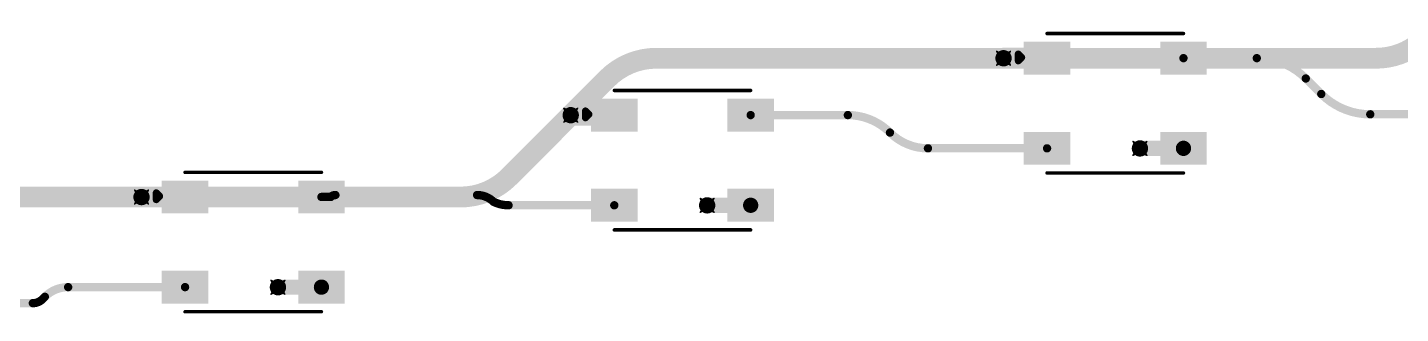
# Model space of a CAD drawing. Header units: inches. Extents: x -11 to 1110, y -7 to 455.
# Drawn here: x 252.1 to 302.4, y 297.6 to 308.1 of the extents above; entities that cross this region are included whole.
import ezdxf

# ---------------------------------------------------------------- set-up
doc = ezdxf.new("R2010")
doc.units = ezdxf.units.IN
for name, color, linetype in [('Bottom Layer', 5, 'Continuous'), ('Drill Drawing', 1, 'Continuous'), ('Top Layer', 1, 'Continuous'), ('Top Overlay', 2, 'Continuous'), ('Top Paste', 8, 'Continuous'), ('Top Solder', 216, 'Continuous'), ('Via Holes', 16, 'Continuous')]:
    doc.layers.add(name, color=color, linetype=linetype)

# ---------------------------------------------------------------- blocks, each defined once
blk = doc.blocks.new('WS2812B_B_W_83')
at = {"layer": 'Top Layer'}
for points in [[(-3.24999985, 2.15000078), (-1.75000031, 2.15000078), (-1.75000031, 1.15000278), (-3.24999985, 1.15000278)], [(3.24999985, 1.15000278), (1.75000031, 1.15000278), (1.75000031, 2.15000078), (3.24999985, 2.15000078)], [(-3.24999985, -1.15000024), (-1.75000031, -1.15000024), (-1.75000031, -2.14999824), (-3.24999985, -2.14999824)], [(1.75000031, -1.15000024), (3.24999985, -1.15000024), (3.24999985, -2.14999824), (1.75000031, -2.14999824)]]:
    blk.add_hatch(color=1, dxfattribs=at).paths.add_polyline_path(points)
at = {"layer": 'Top Paste'}
for points in [[(-3.24999985, 2.15000078), (-1.75000031, 2.15000078), (-1.75000031, 1.15000278), (-3.24999985, 1.15000278)], [(3.24999985, 1.15000278), (1.75000031, 1.15000278), (1.75000031, 2.15000078), (3.24999985, 2.15000078)], [(-3.24999985, -1.15000024), (-1.75000031, -1.15000024), (-1.75000031, -2.14999824), (-3.24999985, -2.14999824)], [(1.75000031, -1.15000024), (3.24999985, -1.15000024), (3.24999985, -2.14999824), (1.75000031, -2.14999824)]]:
    blk.add_hatch(color=8, dxfattribs=at).paths.add_polyline_path(points)
at = {"layer": 'Top Solder'}
for points in [[(-3.35159985, 2.25160078), (-1.64840031, 2.25160078), (-1.64840031, 1.04840278), (-3.35159985, 1.04840278)], [(3.35159985, 1.04840278), (1.64840031, 1.04840278), (1.64840031, 2.25160078), (3.35159985, 2.25160078)], [(-3.35159985, -1.04840024), (-1.64840031, -1.04840024), (-1.64840031, -2.25159824), (-3.35159985, -2.25159824)], [(1.64840031, -1.04840024), (3.35159985, -1.04840024), (3.35159985, -2.25159824), (1.64840031, -2.25159824)]]:
    blk.add_hatch(color=216, dxfattribs=at).paths.add_polyline_path(points)
at = {"layer": 'Top Overlay'}
for points in [[(-2.50000008, 2.55080008, 0.127, 0.127, 0), (2.50000008, 2.55080008, 0.127, 0.127, 0)], [(-3.556, 1.8034, 0.254, 0.254, 0), (-3.429, 1.6764, 0.254, 0.254, 0)], [(-3.556, 1.5494, 0.254, 0.254, 0), (-3.556, 1.8034, 0.254, 0.254, 0)], [(-3.556, 1.5494, 0.254, 0.254, 0), (-3.429, 1.6764, 0.254, 0.254, 0)], [(-2.50000008, -2.55079754, 0.127, 0.127, 0), (2.50000008, -2.55079754, 0.127, 0.127, 0)]]:
    blk.add_lwpolyline(points, format="xyseb", dxfattribs=at)
for points in [[(-2.53175008, 2.55080008, 0.0635, 0.0635, 1), (-2.46825008, 2.55080008, 0.0635, 0.0635, 1)], [(2.46825008, 2.55080008, 0.0635, 0.0635, 1), (2.53175008, 2.55080008, 0.0635, 0.0635, 1)], [(-3.619499999999999, 1.8034, 0.127, 0.127, 1), (-3.4925, 1.8034, 0.127, 0.127, 1)], [(-3.619499999999999, 1.8034, 0.127, 0.127, 1), (-3.4925, 1.8034, 0.127, 0.127, 1)], [(-3.619499999999999, 1.5494, 0.127, 0.127, 1), (-3.4925, 1.5494, 0.127, 0.127, 1)], [(-3.619499999999999, 1.5494, 0.127, 0.127, 1), (-3.4925, 1.5494, 0.127, 0.127, 1)], [(-3.4925, 1.6764, 0.127, 0.127, 1), (-3.3655, 1.6764, 0.127, 0.127, 1)], [(-3.4925, 1.6764, 0.127, 0.127, 1), (-3.3655, 1.6764, 0.127, 0.127, 1)], [(-2.53175008, -2.55079754, 0.0635, 0.0635, 1), (-2.46825008, -2.55079754, 0.0635, 0.0635, 1)], [(2.46825008, -2.55079754, 0.0635, 0.0635, 1), (2.53175008, -2.55079754, 0.0635, 0.0635, 1)]]:
    blk.add_lwpolyline(points, format="xyseb", close=True, dxfattribs=at)
blk = doc.blocks.new('WS2812B_B_W_92')
at = {"layer": 'Top Layer'}
for points in [[(-3.24999985, 2.15000078), (-1.75000031, 2.15000078), (-1.75000031, 1.15000278), (-3.24999985, 1.15000278)], [(3.24999985, 1.15000278), (1.75000031, 1.15000278), (1.75000031, 2.15000078), (3.24999985, 2.15000078)], [(-3.24999985, -1.15000024), (-1.75000031, -1.15000024), (-1.75000031, -2.14999824), (-3.24999985, -2.14999824)], [(1.75000031, -1.15000024), (3.24999985, -1.15000024), (3.24999985, -2.14999824), (1.75000031, -2.14999824)]]:
    blk.add_hatch(color=1, dxfattribs=at).paths.add_polyline_path(points)
at = {"layer": 'Top Paste'}
for points in [[(-3.24999985, 2.15000078), (-1.75000031, 2.15000078), (-1.75000031, 1.15000278), (-3.24999985, 1.15000278)], [(3.24999985, 1.15000278), (1.75000031, 1.15000278), (1.75000031, 2.15000078), (3.24999985, 2.15000078)], [(-3.24999985, -1.15000024), (-1.75000031, -1.15000024), (-1.75000031, -2.14999824), (-3.24999985, -2.14999824)], [(1.75000031, -1.15000024), (3.24999985, -1.15000024), (3.24999985, -2.14999824), (1.75000031, -2.14999824)]]:
    blk.add_hatch(color=8, dxfattribs=at).paths.add_polyline_path(points)
at = {"layer": 'Top Solder'}
for points in [[(-3.35159985, 2.25160078), (-1.64840031, 2.25160078), (-1.64840031, 1.04840278), (-3.35159985, 1.04840278)], [(3.35159985, 1.04840278), (1.64840031, 1.04840278), (1.64840031, 2.25160078), (3.35159985, 2.25160078)], [(-3.35159985, -1.04840024), (-1.64840031, -1.04840024), (-1.64840031, -2.25159824), (-3.35159985, -2.25159824)], [(1.64840031, -1.04840024), (3.35159985, -1.04840024), (3.35159985, -2.25159824), (1.64840031, -2.25159824)]]:
    blk.add_hatch(color=216, dxfattribs=at).paths.add_polyline_path(points)
at = {"layer": 'Top Overlay'}
for points in [[(-2.50000008, 2.55080008, 0.127, 0.127, 0), (2.50000008, 2.55080008, 0.127, 0.127, 0)], [(-3.556, 1.8034, 0.254, 0.254, 0), (-3.429, 1.6764, 0.254, 0.254, 0)], [(-3.556, 1.5494, 0.254, 0.254, 0), (-3.556, 1.8034, 0.254, 0.254, 0)], [(-3.556, 1.5494, 0.254, 0.254, 0), (-3.429, 1.6764, 0.254, 0.254, 0)], [(-2.50000008, -2.55079754, 0.127, 0.127, 0), (2.50000008, -2.55079754, 0.127, 0.127, 0)]]:
    blk.add_lwpolyline(points, format="xyseb", dxfattribs=at)
for points in [[(-2.53175008, 2.55080008, 0.0635, 0.0635, 1), (-2.46825008, 2.55080008, 0.0635, 0.0635, 1)], [(2.46825008, 2.55080008, 0.0635, 0.0635, 1), (2.53175008, 2.55080008, 0.0635, 0.0635, 1)], [(-3.619499999999999, 1.8034, 0.127, 0.127, 1), (-3.4925, 1.8034, 0.127, 0.127, 1)], [(-3.619499999999999, 1.8034, 0.127, 0.127, 1), (-3.4925, 1.8034, 0.127, 0.127, 1)], [(-3.619499999999999, 1.5494, 0.127, 0.127, 1), (-3.4925, 1.5494, 0.127, 0.127, 1)], [(-3.619499999999999, 1.5494, 0.127, 0.127, 1), (-3.4925, 1.5494, 0.127, 0.127, 1)], [(-3.4925, 1.6764, 0.127, 0.127, 1), (-3.3655, 1.6764, 0.127, 0.127, 1)], [(-3.4925, 1.6764, 0.127, 0.127, 1), (-3.3655, 1.6764, 0.127, 0.127, 1)], [(-2.53175008, -2.55079754, 0.0635, 0.0635, 1), (-2.46825008, -2.55079754, 0.0635, 0.0635, 1)], [(2.46825008, -2.55079754, 0.0635, 0.0635, 1), (2.53175008, -2.55079754, 0.0635, 0.0635, 1)]]:
    blk.add_lwpolyline(points, format="xyseb", close=True, dxfattribs=at)
blk = doc.blocks.new('WS2812B_B_W_101')
at = {"layer": 'Top Layer'}
for points in [[(-3.24999985, 2.15000078), (-1.75000031, 2.15000078), (-1.75000031, 1.15000278), (-3.24999985, 1.15000278)], [(3.24999985, 1.15000278), (1.75000031, 1.15000278), (1.75000031, 2.15000078), (3.24999985, 2.15000078)], [(-3.24999985, -1.15000024), (-1.75000031, -1.15000024), (-1.75000031, -2.14999824), (-3.24999985, -2.14999824)], [(1.75000031, -1.15000024), (3.24999985, -1.15000024), (3.24999985, -2.14999824), (1.75000031, -2.14999824)]]:
    blk.add_hatch(color=1, dxfattribs=at).paths.add_polyline_path(points)
at = {"layer": 'Top Paste'}
for points in [[(-3.24999985, 2.15000078), (-1.75000031, 2.15000078), (-1.75000031, 1.15000278), (-3.24999985, 1.15000278)], [(3.24999985, 1.15000278), (1.75000031, 1.15000278), (1.75000031, 2.15000078), (3.24999985, 2.15000078)], [(-3.24999985, -1.15000024), (-1.75000031, -1.15000024), (-1.75000031, -2.14999824), (-3.24999985, -2.14999824)], [(1.75000031, -1.15000024), (3.24999985, -1.15000024), (3.24999985, -2.14999824), (1.75000031, -2.14999824)]]:
    blk.add_hatch(color=8, dxfattribs=at).paths.add_polyline_path(points)
at = {"layer": 'Top Solder'}
for points in [[(-3.35159985, 2.25160078), (-1.64840031, 2.25160078), (-1.64840031, 1.04840278), (-3.35159985, 1.04840278)], [(3.35159985, 1.04840278), (1.64840031, 1.04840278), (1.64840031, 2.25160078), (3.35159985, 2.25160078)], [(-3.35159985, -1.04840024), (-1.64840031, -1.04840024), (-1.64840031, -2.25159824), (-3.35159985, -2.25159824)], [(1.64840031, -1.04840024), (3.35159985, -1.04840024), (3.35159985, -2.25159824), (1.64840031, -2.25159824)]]:
    blk.add_hatch(color=216, dxfattribs=at).paths.add_polyline_path(points)
at = {"layer": 'Top Overlay'}
for points in [[(-2.50000008, 2.55080008, 0.127, 0.127, 0), (2.50000008, 2.55080008, 0.127, 0.127, 0)], [(-3.556, 1.8034, 0.254, 0.254, 0), (-3.429, 1.6764, 0.254, 0.254, 0)], [(-3.556, 1.5494, 0.254, 0.254, 0), (-3.556, 1.8034, 0.254, 0.254, 0)], [(-3.556, 1.5494, 0.254, 0.254, 0), (-3.429, 1.6764, 0.254, 0.254, 0)], [(-2.50000008, -2.55079754, 0.127, 0.127, 0), (2.50000008, -2.55079754, 0.127, 0.127, 0)]]:
    blk.add_lwpolyline(points, format="xyseb", dxfattribs=at)
for points in [[(-2.53175008, 2.55080008, 0.0635, 0.0635, 1), (-2.46825008, 2.55080008, 0.0635, 0.0635, 1)], [(2.46825008, 2.55080008, 0.0635, 0.0635, 1), (2.53175008, 2.55080008, 0.0635, 0.0635, 1)], [(-3.619499999999999, 1.8034, 0.127, 0.127, 1), (-3.4925, 1.8034, 0.127, 0.127, 1)], [(-3.619499999999999, 1.8034, 0.127, 0.127, 1), (-3.4925, 1.8034, 0.127, 0.127, 1)], [(-3.619499999999999, 1.5494, 0.127, 0.127, 1), (-3.4925, 1.5494, 0.127, 0.127, 1)], [(-3.619499999999999, 1.5494, 0.127, 0.127, 1), (-3.4925, 1.5494, 0.127, 0.127, 1)], [(-3.4925, 1.6764, 0.127, 0.127, 1), (-3.3655, 1.6764, 0.127, 0.127, 1)], [(-3.4925, 1.6764, 0.127, 0.127, 1), (-3.3655, 1.6764, 0.127, 0.127, 1)], [(-2.53175008, -2.55079754, 0.0635, 0.0635, 1), (-2.46825008, -2.55079754, 0.0635, 0.0635, 1)], [(2.46825008, -2.55079754, 0.0635, 0.0635, 1), (2.53175008, -2.55079754, 0.0635, 0.0635, 1)]]:
    blk.add_lwpolyline(points, format="xyseb", close=True, dxfattribs=at)

msp = doc.modelspace()

# ---------------------------------------------------------------- hatches: boundary and pattern name
at = {"layer": 'Bottom Layer'}
h = msp.add_hatch(color=5, dxfattribs=at)
edge = h.paths.add_edge_path()
edge.add_arc((287.85496912, 306.9358098), 0.2999994, 0, 360)
h = msp.add_hatch(color=5, dxfattribs=at)
edge = h.paths.add_edge_path()
edge.add_arc((271.9907692, 304.85200904), 0.2999994, 0, 360)
h = msp.add_hatch(color=5, dxfattribs=at)
edge = h.paths.add_edge_path()
edge.add_arc((292.85496928, 303.63580878), 0.2999994, 0, 360)
h = msp.add_hatch(color=5, dxfattribs=at)
edge = h.paths.add_edge_path()
edge.add_arc((256.25736912, 301.8558098), 0.2999994, 0, 360)
h = msp.add_hatch(color=5, dxfattribs=at)
edge = h.paths.add_edge_path()
edge.add_arc((276.99076936, 301.55200802), 0.2999994, 0, 360)
h = msp.add_hatch(color=5, dxfattribs=at)
edge = h.paths.add_edge_path()
edge.add_arc((261.25736928, 298.5558087799999), 0.2999994, 0, 360)
at = {"layer": 'Top Layer'}
h = msp.add_hatch(color=1, dxfattribs=at)
edge = h.paths.add_edge_path()
edge.add_arc((287.85496912, 306.9358098), 0.2999994, 0, 360)
h = msp.add_hatch(color=1, dxfattribs=at)
edge = h.paths.add_edge_path()
edge.add_arc((271.9907692, 304.85200904), 0.2999994, 0, 360)
h = msp.add_hatch(color=1, dxfattribs=at)
edge = h.paths.add_edge_path()
edge.add_arc((292.85496928, 303.63580878), 0.2999994, 0, 360)
h = msp.add_hatch(color=1, dxfattribs=at)
edge = h.paths.add_edge_path()
edge.add_arc((256.25736912, 301.8558098), 0.2999994, 0, 360)
h = msp.add_hatch(color=1, dxfattribs=at)
edge = h.paths.add_edge_path()
edge.add_arc((276.99076936, 301.55200802), 0.2999994, 0, 360)
h = msp.add_hatch(color=1, dxfattribs=at)
edge = h.paths.add_edge_path()
edge.add_arc((261.25736928, 298.5558087799999), 0.2999994, 0, 360)
at = {"layer": 'Via Holes'}
h = msp.add_hatch(color=7, dxfattribs=at)
edge = h.paths.add_edge_path()
edge.add_arc((287.85496912, 306.9358098), 0.1499997, 0, 360)
h = msp.add_hatch(color=7, dxfattribs=at)
edge = h.paths.add_edge_path()
edge.add_arc((271.9907692, 304.85200904), 0.1499997, 0, 360)
h = msp.add_hatch(color=7, dxfattribs=at)
edge = h.paths.add_edge_path()
edge.add_arc((292.85496928, 303.63580878), 0.1499997, 0, 360)
h = msp.add_hatch(color=7, dxfattribs=at)
edge = h.paths.add_edge_path()
edge.add_arc((256.25736912, 301.8558098), 0.1499997, 0, 360)
h = msp.add_hatch(color=7, dxfattribs=at)
edge = h.paths.add_edge_path()
edge.add_arc((276.99076936, 301.55200802), 0.1499997, 0, 360)
h = msp.add_hatch(color=7, dxfattribs=at)
edge = h.paths.add_edge_path()
edge.add_arc((261.25736928, 298.5558087799999), 0.1499997, 0, 360)

# ---------------------------------------------------------------- linework, layer by layer
at = {"layer": 'Bottom Layer'}
for points in [[(303.30551734, 307.67975802, 0.7619999999999999, 0.7619999999999999, -0.198912367379658), (301.50946556, 306.9358098, 0.7619999999999999, 0.7619999999999999, 0)], [(273.33062174, 306.19186158, 0.7619999999999999, 0.7619999999999999, -0.198912367379658), (275.1266735199999, 306.9358098, 0.7619999999999999, 0.7619999999999999, 0)], [(275.1266735199999, 306.9358098, 0.7619999999999999, 0.7619999999999999, 0), (287.85496912, 306.9358098, 0.7619999999999999, 0.7619999999999999, 0)], [(287.85496912, 306.9358098, 0.7619999999999999, 0.7619999999999999, 0), (301.50946556, 306.9358098, 0.7619999999999999, 0.7619999999999999, 0)], [(271.9907692, 304.85200904, 0.7619999999999999, 0.7619999999999999, 0), (273.33062174, 306.19186158, 0.7619999999999999, 0.7619999999999999, 0)], [(269.73851818, 302.59975802, 0.7619999999999999, 0.7619999999999999, 0), (271.9907692, 304.85200904, 0.7619999999999999, 0.7619999999999999, 0)], [(269.73851818, 302.59975802, 0.7619999999999999, 0.7619999999999999, -0.198912367379658), (267.9424664, 301.8558098, 0.7619999999999999, 0.7619999999999999, 0)], [(245.60007268, 301.8558098, 0.7619999999999999, 0.7619999999999999, 0), (256.25736912, 301.8558098, 0.7619999999999999, 0.7619999999999999, 0)], [(256.25736912, 301.8558098, 0.7619999999999999, 0.7619999999999999, 0), (267.9424664, 301.8558098, 0.7619999999999999, 0.7619999999999999, 0)]]:
    msp.add_lwpolyline(points, format="xyseb", dxfattribs=at)
for points in [[(274.93617352, 306.9358098, 0.3809999999999999, 0.3809999999999999, 1), (275.31717352, 306.9358098, 0.3809999999999999, 0.3809999999999999, 1)], [(274.93617352, 306.9358098, 0.3809999999999999, 0.3809999999999999, 1), (275.31717352, 306.9358098, 0.3809999999999999, 0.3809999999999999, 1)], [(287.66446912, 306.9358098, 0.3809999999999999, 0.3809999999999999, 1), (288.04546912, 306.9358098, 0.3809999999999999, 0.3809999999999999, 1)], [(287.66446912, 306.9358098, 0.3809999999999999, 0.3809999999999999, 1), (288.04546912, 306.9358098, 0.3809999999999999, 0.3809999999999999, 1)], [(301.31896556, 306.9358098, 0.3809999999999999, 0.3809999999999999, 1), (301.69996556, 306.9358098, 0.3809999999999999, 0.3809999999999999, 1)], [(301.31896556, 306.9358098, 0.3809999999999999, 0.3809999999999999, 1), (301.69996556, 306.9358098, 0.3809999999999999, 0.3809999999999999, 1)], [(273.14012174, 306.19186158, 0.3809999999999999, 0.3809999999999999, 1), (273.52112174, 306.19186158, 0.3809999999999999, 0.3809999999999999, 1)], [(273.14012174, 306.19186158, 0.3809999999999999, 0.3809999999999999, 1), (273.52112174, 306.19186158, 0.3809999999999999, 0.3809999999999999, 1)], [(271.8002692, 304.85200904, 0.3809999999999999, 0.3809999999999999, 1), (272.1812692, 304.85200904, 0.3809999999999999, 0.3809999999999999, 1)], [(271.8002692, 304.85200904, 0.3809999999999999, 0.3809999999999999, 1), (272.1812692, 304.85200904, 0.3809999999999999, 0.3809999999999999, 1)], [(269.54801818, 302.59975802, 0.3809999999999999, 0.3809999999999999, 1), (269.92901818, 302.59975802, 0.3809999999999999, 0.3809999999999999, 1)], [(269.54801818, 302.59975802, 0.3809999999999999, 0.3809999999999999, 1), (269.92901818, 302.59975802, 0.3809999999999999, 0.3809999999999999, 1)], [(256.06686912, 301.8558098, 0.3809999999999999, 0.3809999999999999, 1), (256.44786912, 301.8558098, 0.3809999999999999, 0.3809999999999999, 1)], [(256.06686912, 301.8558098, 0.3809999999999999, 0.3809999999999999, 1), (256.44786912, 301.8558098, 0.3809999999999999, 0.3809999999999999, 1)], [(267.7519664, 301.8558098, 0.3809999999999999, 0.3809999999999999, 1), (268.1329664, 301.8558098, 0.3809999999999999, 0.3809999999999999, 1)], [(267.7519664, 301.8558098, 0.3809999999999999, 0.3809999999999999, 1), (268.1329664, 301.8558098, 0.3809999999999999, 0.3809999999999999, 1)]]:
    msp.add_lwpolyline(points, format="xyseb", close=True, dxfattribs=at)
at = {"layer": 'Drill Drawing'}
for points in [[(287.60096912, 307.1898098, 0.0508, 0.0508, 0), (287.85496912, 307.0628098, 0.0508, 0.0508, 0)], [(287.60096912, 307.1898098, 0.0508, 0.0508, 0), (287.72796912, 306.9358098, 0.0508, 0.0508, 0)], [(287.85496912, 307.0628098, 0.0508, 0.0508, 0), (288.10896912, 307.1898098, 0.0508, 0.0508, 0)], [(287.98196912, 306.9358098, 0.0508, 0.0508, 0), (288.10896912, 307.1898098, 0.0508, 0.0508, 0)], [(287.60096912, 306.6818098, 0.0508, 0.0508, 0), (287.72796912, 306.9358098, 0.0508, 0.0508, 0)], [(287.60096912, 306.6818098, 0.0508, 0.0508, 0), (287.85496912, 306.8088097999999, 0.0508, 0.0508, 0)], [(287.85496912, 306.8088097999999, 0.0508, 0.0508, 0), (288.10896912, 306.6818098, 0.0508, 0.0508, 0)], [(287.98196912, 306.9358098, 0.0508, 0.0508, 0), (288.10896912, 306.6818098, 0.0508, 0.0508, 0)], [(271.7367692, 305.10600904, 0.0508, 0.0508, 0), (271.9907692, 304.97900904, 0.0508, 0.0508, 0)], [(271.7367692, 305.10600904, 0.0508, 0.0508, 0), (271.8637692, 304.85200904, 0.0508, 0.0508, 0)], [(271.9907692, 304.97900904, 0.0508, 0.0508, 0), (272.2447692, 305.10600904, 0.0508, 0.0508, 0)], [(272.1177692, 304.85200904, 0.0508, 0.0508, 0), (272.2447692, 305.10600904, 0.0508, 0.0508, 0)], [(271.7367692, 304.59800904, 0.0508, 0.0508, 0), (271.8637692, 304.85200904, 0.0508, 0.0508, 0)], [(271.7367692, 304.59800904, 0.0508, 0.0508, 0), (271.9907692, 304.72500904, 0.0508, 0.0508, 0)], [(271.9907692, 304.72500904, 0.0508, 0.0508, 0), (272.2447692, 304.59800904, 0.0508, 0.0508, 0)], [(272.1177692, 304.85200904, 0.0508, 0.0508, 0), (272.2447692, 304.59800904, 0.0508, 0.0508, 0)], [(292.60096928, 303.88980878, 0.0508, 0.0508, 0), (292.85496928, 303.76280878, 0.0508, 0.0508, 0)], [(292.60096928, 303.88980878, 0.0508, 0.0508, 0), (292.72796928, 303.63580878, 0.0508, 0.0508, 0)], [(292.60096928, 303.38180878, 0.0508, 0.0508, 0), (292.72796928, 303.63580878, 0.0508, 0.0508, 0)], [(292.60096928, 303.38180878, 0.0508, 0.0508, 0), (292.85496928, 303.50880878, 0.0508, 0.0508, 0)], [(292.85496928, 303.76280878, 0.0508, 0.0508, 0), (293.1089692799999, 303.88980878, 0.0508, 0.0508, 0)], [(292.85496928, 303.50880878, 0.0508, 0.0508, 0), (293.1089692799999, 303.38180878, 0.0508, 0.0508, 0)], [(292.98196928, 303.63580878, 0.0508, 0.0508, 0), (293.1089692799999, 303.88980878, 0.0508, 0.0508, 0)], [(292.98196928, 303.63580878, 0.0508, 0.0508, 0), (293.1089692799999, 303.38180878, 0.0508, 0.0508, 0)], [(256.0033691199999, 302.1098098, 0.0508, 0.0508, 0), (256.25736912, 301.9828098, 0.0508, 0.0508, 0)], [(256.0033691199999, 302.1098098, 0.0508, 0.0508, 0), (256.13036912, 301.8558098, 0.0508, 0.0508, 0)], [(256.25736912, 301.9828098, 0.0508, 0.0508, 0), (256.51136912, 302.1098098, 0.0508, 0.0508, 0)], [(256.38436912, 301.8558098, 0.0508, 0.0508, 0), (256.51136912, 302.1098098, 0.0508, 0.0508, 0)], [(256.0033691199999, 301.6018098, 0.0508, 0.0508, 0), (256.13036912, 301.8558098, 0.0508, 0.0508, 0)], [(256.0033691199999, 301.6018098, 0.0508, 0.0508, 0), (256.25736912, 301.7288098, 0.0508, 0.0508, 0)], [(256.25736912, 301.7288098, 0.0508, 0.0508, 0), (256.51136912, 301.6018098, 0.0508, 0.0508, 0)], [(256.38436912, 301.8558098, 0.0508, 0.0508, 0), (256.51136912, 301.6018098, 0.0508, 0.0508, 0)], [(276.73676936, 301.80600802, 0.0508, 0.0508, 0), (276.99076936, 301.67900802, 0.0508, 0.0508, 0)], [(276.73676936, 301.80600802, 0.0508, 0.0508, 0), (276.86376936, 301.55200802, 0.0508, 0.0508, 0)], [(276.73676936, 301.29800802, 0.0508, 0.0508, 0), (276.86376936, 301.55200802, 0.0508, 0.0508, 0)], [(276.99076936, 301.67900802, 0.0508, 0.0508, 0), (277.24476936, 301.80600802, 0.0508, 0.0508, 0)], [(277.11776936, 301.55200802, 0.0508, 0.0508, 0), (277.24476936, 301.80600802, 0.0508, 0.0508, 0)], [(277.11776936, 301.55200802, 0.0508, 0.0508, 0), (277.24476936, 301.29800802, 0.0508, 0.0508, 0)], [(276.73676936, 301.29800802, 0.0508, 0.0508, 0), (276.99076936, 301.42500802, 0.0508, 0.0508, 0)], [(276.99076936, 301.42500802, 0.0508, 0.0508, 0), (277.24476936, 301.29800802, 0.0508, 0.0508, 0)], [(261.00336928, 298.80980878, 0.0508, 0.0508, 0), (261.25736928, 298.68280878, 0.0508, 0.0508, 0)], [(261.00336928, 298.80980878, 0.0508, 0.0508, 0), (261.13036928, 298.5558087799999, 0.0508, 0.0508, 0)], [(261.00336928, 298.30180878, 0.0508, 0.0508, 0), (261.13036928, 298.5558087799999, 0.0508, 0.0508, 0)], [(261.25736928, 298.68280878, 0.0508, 0.0508, 0), (261.51136928, 298.80980878, 0.0508, 0.0508, 0)], [(261.38436928, 298.5558087799999, 0.0508, 0.0508, 0), (261.51136928, 298.80980878, 0.0508, 0.0508, 0)], [(261.38436928, 298.5558087799999, 0.0508, 0.0508, 0), (261.51136928, 298.30180878, 0.0508, 0.0508, 0)], [(261.00336928, 298.30180878, 0.0508, 0.0508, 0), (261.25736928, 298.42880878, 0.0508, 0.0508, 0)], [(261.25736928, 298.42880878, 0.0508, 0.0508, 0), (261.51136928, 298.30180878, 0.0508, 0.0508, 0)]]:
    msp.add_lwpolyline(points, format="xyseb", dxfattribs=at)
for points in [[(287.58826912, 307.1898098, 0.0254, 0.0254, 1), (287.61366912, 307.1898098, 0.0254, 0.0254, 1)], [(287.58826912, 307.1898098, 0.0254, 0.0254, 1), (287.61366912, 307.1898098, 0.0254, 0.0254, 1)], [(287.84226912, 307.0628098, 0.0254, 0.0254, 1), (287.86766912, 307.0628098, 0.0254, 0.0254, 1)], [(287.84226912, 307.0628098, 0.0254, 0.0254, 1), (287.86766912, 307.0628098, 0.0254, 0.0254, 1)], [(288.09626912, 307.1898098, 0.0254, 0.0254, 1), (288.12166912, 307.1898098, 0.0254, 0.0254, 1)], [(288.09626912, 307.1898098, 0.0254, 0.0254, 1), (288.12166912, 307.1898098, 0.0254, 0.0254, 1)], [(287.58826912, 306.6818098, 0.0254, 0.0254, 1), (287.61366912, 306.6818098, 0.0254, 0.0254, 1)], [(287.58826912, 306.6818098, 0.0254, 0.0254, 1), (287.61366912, 306.6818098, 0.0254, 0.0254, 1)], [(287.71526912, 306.9358098, 0.0254, 0.0254, 1), (287.74066912, 306.9358098, 0.0254, 0.0254, 1)], [(287.71526912, 306.9358098, 0.0254, 0.0254, 1), (287.74066912, 306.9358098, 0.0254, 0.0254, 1)], [(287.84226912, 306.8088097999999, 0.0254, 0.0254, 1), (287.86766912, 306.8088097999999, 0.0254, 0.0254, 1)], [(287.84226912, 306.8088097999999, 0.0254, 0.0254, 1), (287.86766912, 306.8088097999999, 0.0254, 0.0254, 1)], [(287.96926912, 306.9358098, 0.0254, 0.0254, 1), (287.99466912, 306.9358098, 0.0254, 0.0254, 1)], [(287.96926912, 306.9358098, 0.0254, 0.0254, 1), (287.99466912, 306.9358098, 0.0254, 0.0254, 1)], [(288.09626912, 306.6818098, 0.0254, 0.0254, 1), (288.12166912, 306.6818098, 0.0254, 0.0254, 1)], [(288.09626912, 306.6818098, 0.0254, 0.0254, 1), (288.12166912, 306.6818098, 0.0254, 0.0254, 1)], [(271.7240692, 305.10600904, 0.0254, 0.0254, 1), (271.7494692, 305.10600904, 0.0254, 0.0254, 1)], [(271.7240692, 305.10600904, 0.0254, 0.0254, 1), (271.7494692, 305.10600904, 0.0254, 0.0254, 1)], [(272.2320692, 305.10600904, 0.0254, 0.0254, 1), (272.2574692, 305.10600904, 0.0254, 0.0254, 1)], [(272.2320692, 305.10600904, 0.0254, 0.0254, 1), (272.2574692, 305.10600904, 0.0254, 0.0254, 1)], [(271.7240692, 304.59800904, 0.0254, 0.0254, 1), (271.7494692, 304.59800904, 0.0254, 0.0254, 1)], [(271.7240692, 304.59800904, 0.0254, 0.0254, 1), (271.7494692, 304.59800904, 0.0254, 0.0254, 1)], [(271.8510692, 304.85200904, 0.0254, 0.0254, 1), (271.8764692, 304.85200904, 0.0254, 0.0254, 1)], [(271.8510692, 304.85200904, 0.0254, 0.0254, 1), (271.8764692, 304.85200904, 0.0254, 0.0254, 1)], [(271.9780692, 304.97900904, 0.0254, 0.0254, 1), (272.0034692, 304.97900904, 0.0254, 0.0254, 1)], [(271.9780692, 304.97900904, 0.0254, 0.0254, 1), (272.0034692, 304.97900904, 0.0254, 0.0254, 1)], [(271.9780692, 304.72500904, 0.0254, 0.0254, 1), (272.0034692, 304.72500904, 0.0254, 0.0254, 1)], [(271.9780692, 304.72500904, 0.0254, 0.0254, 1), (272.0034692, 304.72500904, 0.0254, 0.0254, 1)], [(272.1050691999999, 304.85200904, 0.0254, 0.0254, 1), (272.1304692, 304.85200904, 0.0254, 0.0254, 1)], [(272.1050691999999, 304.85200904, 0.0254, 0.0254, 1), (272.1304692, 304.85200904, 0.0254, 0.0254, 1)], [(272.2320692, 304.59800904, 0.0254, 0.0254, 1), (272.2574692, 304.59800904, 0.0254, 0.0254, 1)], [(272.2320692, 304.59800904, 0.0254, 0.0254, 1), (272.2574692, 304.59800904, 0.0254, 0.0254, 1)], [(292.58826928, 303.88980878, 0.0254, 0.0254, 1), (292.61366928, 303.88980878, 0.0254, 0.0254, 1)], [(292.58826928, 303.88980878, 0.0254, 0.0254, 1), (292.61366928, 303.88980878, 0.0254, 0.0254, 1)], [(292.71526928, 303.63580878, 0.0254, 0.0254, 1), (292.74066928, 303.63580878, 0.0254, 0.0254, 1)], [(292.71526928, 303.63580878, 0.0254, 0.0254, 1), (292.74066928, 303.63580878, 0.0254, 0.0254, 1)], [(292.84226928, 303.76280878, 0.0254, 0.0254, 1), (292.86766928, 303.76280878, 0.0254, 0.0254, 1)], [(292.84226928, 303.76280878, 0.0254, 0.0254, 1), (292.86766928, 303.76280878, 0.0254, 0.0254, 1)], [(292.84226928, 303.50880878, 0.0254, 0.0254, 1), (292.86766928, 303.50880878, 0.0254, 0.0254, 1)], [(292.84226928, 303.50880878, 0.0254, 0.0254, 1), (292.86766928, 303.50880878, 0.0254, 0.0254, 1)], [(292.96926928, 303.63580878, 0.0254, 0.0254, 1), (292.99466928, 303.63580878, 0.0254, 0.0254, 1)], [(292.96926928, 303.63580878, 0.0254, 0.0254, 1), (292.99466928, 303.63580878, 0.0254, 0.0254, 1)], [(293.09626928, 303.88980878, 0.0254, 0.0254, 1), (293.12166928, 303.88980878, 0.0254, 0.0254, 1)], [(293.09626928, 303.88980878, 0.0254, 0.0254, 1), (293.12166928, 303.88980878, 0.0254, 0.0254, 1)], [(292.58826928, 303.38180878, 0.0254, 0.0254, 1), (292.61366928, 303.38180878, 0.0254, 0.0254, 1)], [(292.58826928, 303.38180878, 0.0254, 0.0254, 1), (292.61366928, 303.38180878, 0.0254, 0.0254, 1)], [(293.09626928, 303.38180878, 0.0254, 0.0254, 1), (293.12166928, 303.38180878, 0.0254, 0.0254, 1)], [(293.09626928, 303.38180878, 0.0254, 0.0254, 1), (293.12166928, 303.38180878, 0.0254, 0.0254, 1)], [(255.99066912, 302.1098098, 0.0254, 0.0254, 1), (256.01606912, 302.1098098, 0.0254, 0.0254, 1)], [(255.99066912, 302.1098098, 0.0254, 0.0254, 1), (256.01606912, 302.1098098, 0.0254, 0.0254, 1)], [(256.24466912, 301.9828098, 0.0254, 0.0254, 1), (256.27006912, 301.9828098, 0.0254, 0.0254, 1)], [(256.24466912, 301.9828098, 0.0254, 0.0254, 1), (256.27006912, 301.9828098, 0.0254, 0.0254, 1)], [(256.49866912, 302.1098098, 0.0254, 0.0254, 1), (256.52406912, 302.1098098, 0.0254, 0.0254, 1)], [(256.49866912, 302.1098098, 0.0254, 0.0254, 1), (256.52406912, 302.1098098, 0.0254, 0.0254, 1)], [(255.99066912, 301.6018098, 0.0254, 0.0254, 1), (256.01606912, 301.6018098, 0.0254, 0.0254, 1)], [(255.99066912, 301.6018098, 0.0254, 0.0254, 1), (256.01606912, 301.6018098, 0.0254, 0.0254, 1)], [(256.11766912, 301.8558098, 0.0254, 0.0254, 1), (256.14306912, 301.8558098, 0.0254, 0.0254, 1)], [(256.11766912, 301.8558098, 0.0254, 0.0254, 1), (256.14306912, 301.8558098, 0.0254, 0.0254, 1)], [(256.24466912, 301.7288098, 0.0254, 0.0254, 1), (256.27006912, 301.7288098, 0.0254, 0.0254, 1)], [(256.24466912, 301.7288098, 0.0254, 0.0254, 1), (256.27006912, 301.7288098, 0.0254, 0.0254, 1)], [(256.37166912, 301.8558098, 0.0254, 0.0254, 1), (256.39706912, 301.8558098, 0.0254, 0.0254, 1)], [(256.37166912, 301.8558098, 0.0254, 0.0254, 1), (256.39706912, 301.8558098, 0.0254, 0.0254, 1)], [(256.49866912, 301.6018098, 0.0254, 0.0254, 1), (256.52406912, 301.6018098, 0.0254, 0.0254, 1)], [(256.49866912, 301.6018098, 0.0254, 0.0254, 1), (256.52406912, 301.6018098, 0.0254, 0.0254, 1)], [(276.72406936, 301.80600802, 0.0254, 0.0254, 1), (276.74946936, 301.80600802, 0.0254, 0.0254, 1)], [(276.72406936, 301.80600802, 0.0254, 0.0254, 1), (276.74946936, 301.80600802, 0.0254, 0.0254, 1)], [(276.85106936, 301.55200802, 0.0254, 0.0254, 1), (276.87646936, 301.55200802, 0.0254, 0.0254, 1)], [(276.85106936, 301.55200802, 0.0254, 0.0254, 1), (276.87646936, 301.55200802, 0.0254, 0.0254, 1)], [(276.9780693599999, 301.67900802, 0.0254, 0.0254, 1), (277.00346936, 301.67900802, 0.0254, 0.0254, 1)], [(276.9780693599999, 301.67900802, 0.0254, 0.0254, 1), (277.00346936, 301.67900802, 0.0254, 0.0254, 1)], [(277.10506936, 301.55200802, 0.0254, 0.0254, 1), (277.1304693599999, 301.55200802, 0.0254, 0.0254, 1)], [(277.10506936, 301.55200802, 0.0254, 0.0254, 1), (277.1304693599999, 301.55200802, 0.0254, 0.0254, 1)], [(277.23206936, 301.80600802, 0.0254, 0.0254, 1), (277.25746936, 301.80600802, 0.0254, 0.0254, 1)], [(277.23206936, 301.80600802, 0.0254, 0.0254, 1), (277.25746936, 301.80600802, 0.0254, 0.0254, 1)], [(276.72406936, 301.29800802, 0.0254, 0.0254, 1), (276.74946936, 301.29800802, 0.0254, 0.0254, 1)], [(276.72406936, 301.29800802, 0.0254, 0.0254, 1), (276.74946936, 301.29800802, 0.0254, 0.0254, 1)], [(276.9780693599999, 301.42500802, 0.0254, 0.0254, 1), (277.00346936, 301.42500802, 0.0254, 0.0254, 1)], [(276.9780693599999, 301.42500802, 0.0254, 0.0254, 1), (277.00346936, 301.42500802, 0.0254, 0.0254, 1)], [(277.23206936, 301.29800802, 0.0254, 0.0254, 1), (277.25746936, 301.29800802, 0.0254, 0.0254, 1)], [(277.23206936, 301.29800802, 0.0254, 0.0254, 1), (277.25746936, 301.29800802, 0.0254, 0.0254, 1)], [(260.99066928, 298.80980878, 0.0254, 0.0254, 1), (261.01606928, 298.80980878, 0.0254, 0.0254, 1)], [(260.99066928, 298.80980878, 0.0254, 0.0254, 1), (261.01606928, 298.80980878, 0.0254, 0.0254, 1)], [(261.11766928, 298.5558087799999, 0.0254, 0.0254, 1), (261.14306928, 298.5558087799999, 0.0254, 0.0254, 1)], [(261.11766928, 298.5558087799999, 0.0254, 0.0254, 1), (261.14306928, 298.5558087799999, 0.0254, 0.0254, 1)], [(261.24466928, 298.68280878, 0.0254, 0.0254, 1), (261.27006928, 298.68280878, 0.0254, 0.0254, 1)], [(261.24466928, 298.68280878, 0.0254, 0.0254, 1), (261.27006928, 298.68280878, 0.0254, 0.0254, 1)], [(261.37166928, 298.5558087799999, 0.0254, 0.0254, 1), (261.39706928, 298.5558087799999, 0.0254, 0.0254, 1)], [(261.37166928, 298.5558087799999, 0.0254, 0.0254, 1), (261.39706928, 298.5558087799999, 0.0254, 0.0254, 1)], [(261.49866928, 298.80980878, 0.0254, 0.0254, 1), (261.52406928, 298.80980878, 0.0254, 0.0254, 1)], [(261.49866928, 298.80980878, 0.0254, 0.0254, 1), (261.52406928, 298.80980878, 0.0254, 0.0254, 1)], [(260.99066928, 298.30180878, 0.0254, 0.0254, 1), (261.01606928, 298.30180878, 0.0254, 0.0254, 1)], [(260.99066928, 298.30180878, 0.0254, 0.0254, 1), (261.01606928, 298.30180878, 0.0254, 0.0254, 1)], [(261.24466928, 298.42880878, 0.0254, 0.0254, 1), (261.27006928, 298.42880878, 0.0254, 0.0254, 1)], [(261.24466928, 298.42880878, 0.0254, 0.0254, 1), (261.27006928, 298.42880878, 0.0254, 0.0254, 1)], [(261.49866928, 298.30180878, 0.0254, 0.0254, 1), (261.52406928, 298.30180878, 0.0254, 0.0254, 1)], [(261.49866928, 298.30180878, 0.0254, 0.0254, 1), (261.52406928, 298.30180878, 0.0254, 0.0254, 1)]]:
    msp.add_lwpolyline(points, format="xyseb", close=True, dxfattribs=at)
at = {"layer": 'Top Layer'}
for points in [[(287.85496912, 306.9392007, 0.7619999999999999, 0.7619999999999999, 0), (289.45059966, 306.9392007, 0.7619999999999999, 0.7619999999999999, 0)], [(294.45059982, 306.9392007, 0.3048, 0.3048, 0), (297.13829574, 306.9392007, 0.3048, 0.3048, 0)], [(297.13829574, 306.9392007, 0.3048, 0.3048, -0.198912367379658), (298.93434752, 306.19525248, 0.3048, 0.3048, 0)], [(298.93434752, 306.19525248, 0.3048, 0.3048, 0), (299.5018521, 305.6277479, 0.3048, 0.3048, 0)], [(301.29790388, 304.88379968, 0.3048, 0.3048, -0.198912367379658), (299.5018521, 305.6277479, 0.3048, 0.3048, 0)], [(271.9907692, 304.85539994, 0.7619999999999999, 0.7619999999999999, 0), (273.58639974, 304.85539994, 0.7619999999999999, 0.7619999999999999, 0)], [(278.5863998999999, 304.85539994, 0.3048, 0.3048, 0), (282.1484679599999, 304.85539994, 0.3048, 0.3048, 0)], [(282.1484679599999, 304.85539994, 0.3048, 0.3048, -0.198912367379658), (283.6926, 304.2158, 0.3048, 0.3048, 0)], [(301.29790388, 304.88379968, 0.3048, 0.3048, 0), (305.40179966, 304.88379968, 0.3048, 0.3048, 0)], [(285.08463684, 303.63919968, 0.3048, 0.3048, -0.198912367379658), (283.6926, 304.2158, 0.3048, 0.3048, 0)], [(285.08463684, 303.63919968, 0.3048, 0.3048, 0), (289.45059966, 303.63919968, 0.3048, 0.3048, 0)], [(292.85496928, 303.63919968, 0.5588, 0.5588, 0), (294.45059982, 303.63919968, 0.5588, 0.5588, 0)], [(256.25736912, 301.8592007, 0.7619999999999999, 0.7619999999999999, 0), (257.85299966, 301.8592007, 0.7619999999999999, 0.7619999999999999, 0)], [(262.85299982, 301.8592007, 0.3048, 0.3048, 0), (263.1948, 301.8592007, 0.3048, 0.3048, 0)], [(263.1948, 301.8592007, 0.3048, 0.3048, -0.198912367379658), (263.36524162, 301.9298, 0.3048, 0.3048, 0)], [(263.36524162, 301.9298, 0.3048, 0.3048, 0), (268.55803286, 301.9298, 0.3048, 0.3048, 0)], [(268.55803286, 301.9298, 0.3048, 0.3048, -0.09381453416921279), (268.8717761999999, 301.87040972, 0.3048, 0.3048, 0)], [(268.8717761999999, 301.87040972, 0.3048, 0.3048, -0.1031725436733202), (269.1650192, 301.6783781, 0.3048, 0.3048, 0)], [(269.7120844, 301.55539892, 0.3048, 0.3048, -0.1110127995646253), (269.16502174, 301.67837556, 0.3048, 0.3048, 0)], [(269.7120844, 301.55539892, 0.3048, 0.3048, 0), (273.58639974, 301.55539892, 0.3048, 0.3048, 0)], [(276.99076936, 301.55539892, 0.5588, 0.5588, 0), (278.5863998999999, 301.55539892, 0.5588, 0.5588, 0)], [(252.71396498, 298.20536244, 0.3048, 0.3048, -0.198912367379658), (253.5682, 298.55919968, 0.3048, 0.3048, 0)], [(253.5682, 298.55919968, 0.3048, 0.3048, 0), (257.85299966, 298.55919968, 0.3048, 0.3048, 0)], [(261.25736928, 298.55919968, 0.5588, 0.5588, 0), (262.85299982, 298.55919968, 0.5588, 0.5588, 0)], [(247.25739982, 297.9730006999999, 0.3048, 0.3048, 0), (252.27399634, 297.9730006999999, 0.3048, 0.3048, 0)], [(252.6284, 298.1198, 0.3048, 0.3048, -0.198912367379658), (252.27399634, 297.9730006999999, 0.3048, 0.3048, 0)], [(252.6284, 298.1198, 0.3048, 0.3048, 0), (252.71396244, 298.20536244, 0.3048, 0.3048, 0)]]:
    msp.add_lwpolyline(points, format="xyseb", dxfattribs=at)
for points in [[(287.66446912, 306.9392007, 0.3809999999999999, 0.3809999999999999, 1), (288.04546912, 306.9392007, 0.3809999999999999, 0.3809999999999999, 1)], [(289.26009966, 306.9392007, 0.3809999999999999, 0.3809999999999999, 1), (289.64109966, 306.9392007, 0.3809999999999999, 0.3809999999999999, 1)], [(294.37439982, 306.9392007, 0.1524, 0.1524, 1), (294.52679982, 306.9392007, 0.1524, 0.1524, 1)], [(297.06209574, 306.9392007, 0.1524, 0.1524, 1), (297.21449574, 306.9392007, 0.1524, 0.1524, 1)], [(297.06209574, 306.9392007, 0.1524, 0.1524, 1), (297.21449574, 306.9392007, 0.1524, 0.1524, 1)], [(298.85814752, 306.19525248, 0.1524, 0.1524, 1), (299.01054752, 306.19525248, 0.1524, 0.1524, 1)], [(298.85814752, 306.19525248, 0.1524, 0.1524, 1), (299.01054752, 306.19525248, 0.1524, 0.1524, 1)], [(299.4256521, 305.6277479, 0.1524, 0.1524, 1), (299.5780521, 305.6277479, 0.1524, 0.1524, 1)], [(299.4256521, 305.6277479, 0.1524, 0.1524, 1), (299.5780521, 305.6277479, 0.1524, 0.1524, 1)], [(271.8002692, 304.85539994, 0.3809999999999999, 0.3809999999999999, 1), (272.1812692, 304.85539994, 0.3809999999999999, 0.3809999999999999, 1)], [(273.39589974, 304.85539994, 0.3809999999999999, 0.3809999999999999, 1), (273.77689974, 304.85539994, 0.3809999999999999, 0.3809999999999999, 1)], [(278.5101999, 304.85539994, 0.1524, 0.1524, 1), (278.6625999, 304.85539994, 0.1524, 0.1524, 1)], [(282.07226796, 304.85539994, 0.1524, 0.1524, 1), (282.22466796, 304.85539994, 0.1524, 0.1524, 1)], [(282.07226796, 304.85539994, 0.1524, 0.1524, 1), (282.22466796, 304.85539994, 0.1524, 0.1524, 1)], [(301.22170388, 304.88379968, 0.1524, 0.1524, 1), (301.37410388, 304.88379968, 0.1524, 0.1524, 1)], [(301.22170388, 304.88379968, 0.1524, 0.1524, 1), (301.37410388, 304.88379968, 0.1524, 0.1524, 1)], [(283.6164, 304.2158, 0.1524, 0.1524, 1), (283.7688, 304.2158, 0.1524, 0.1524, 1)], [(283.6164, 304.2158, 0.1524, 0.1524, 1), (283.7688, 304.2158, 0.1524, 0.1524, 1)], [(285.0084368399999, 303.63919968, 0.1524, 0.1524, 1), (285.1608368399999, 303.63919968, 0.1524, 0.1524, 1)], [(285.0084368399999, 303.63919968, 0.1524, 0.1524, 1), (285.1608368399999, 303.63919968, 0.1524, 0.1524, 1)], [(289.37439966, 303.63919968, 0.1524, 0.1524, 1), (289.52679966, 303.63919968, 0.1524, 0.1524, 1)], [(292.71526928, 303.63919968, 0.2794, 0.2794, 1), (292.99466928, 303.63919968, 0.2794, 0.2794, 1)], [(294.31089982, 303.63919968, 0.2794, 0.2794, 1), (294.59029982, 303.63919968, 0.2794, 0.2794, 1)], [(256.06686912, 301.8592007, 0.3809999999999999, 0.3809999999999999, 1), (256.44786912, 301.8592007, 0.3809999999999999, 0.3809999999999999, 1)], [(257.66249966, 301.8592007, 0.3809999999999999, 0.3809999999999999, 1), (258.04349966, 301.8592007, 0.3809999999999999, 0.3809999999999999, 1)], [(262.77679982, 301.8592007, 0.1524, 0.1524, 1), (262.92919982, 301.8592007, 0.1524, 0.1524, 1)], [(263.1186, 301.8592007, 0.1524, 0.1524, 1), (263.271, 301.8592007, 0.1524, 0.1524, 1)], [(263.1186, 301.8592007, 0.1524, 0.1524, 1), (263.271, 301.8592007, 0.1524, 0.1524, 1)], [(263.28904162, 301.9298, 0.1524, 0.1524, 1), (263.44144162, 301.9298, 0.1524, 0.1524, 1)], [(263.28904162, 301.9298, 0.1524, 0.1524, 1), (263.44144162, 301.9298, 0.1524, 0.1524, 1)], [(268.48183286, 301.9298, 0.1524, 0.1524, 1), (268.63423286, 301.9298, 0.1524, 0.1524, 1)], [(268.48183286, 301.9298, 0.1524, 0.1524, 1), (268.63423286, 301.9298, 0.1524, 0.1524, 1)], [(268.7955762, 301.87040972, 0.1524, 0.1524, 1), (268.9479762, 301.87040972, 0.1524, 0.1524, 1)], [(268.7955762, 301.87040972, 0.1524, 0.1524, 1), (268.9479762, 301.87040972, 0.1524, 0.1524, 1)], [(269.0888192, 301.6783781, 0.1524, 0.1524, 1), (269.2412192, 301.6783781, 0.1524, 0.1524, 1)], [(269.08882174, 301.67837556, 0.1524, 0.1524, 1), (269.24122174, 301.67837556, 0.1524, 0.1524, 1)], [(269.6358844, 301.55539892, 0.1524, 0.1524, 1), (269.7882844, 301.55539892, 0.1524, 0.1524, 1)], [(269.6358844, 301.55539892, 0.1524, 0.1524, 1), (269.7882844, 301.55539892, 0.1524, 0.1524, 1)], [(273.51019974, 301.55539892, 0.1524, 0.1524, 1), (273.66259974, 301.55539892, 0.1524, 0.1524, 1)], [(276.85106936, 301.55539892, 0.2794, 0.2794, 1), (277.1304693599999, 301.55539892, 0.2794, 0.2794, 1)], [(278.4466999, 301.55539892, 0.2794, 0.2794, 1), (278.7260999, 301.55539892, 0.2794, 0.2794, 1)], [(253.492, 298.55919968, 0.1524, 0.1524, 1), (253.6444, 298.55919968, 0.1524, 0.1524, 1)], [(253.492, 298.55919968, 0.1524, 0.1524, 1), (253.6444, 298.55919968, 0.1524, 0.1524, 1)], [(257.77679966, 298.55919968, 0.1524, 0.1524, 1), (257.92919966, 298.55919968, 0.1524, 0.1524, 1)], [(261.11766928, 298.55919968, 0.2794, 0.2794, 1), (261.39706928, 298.55919968, 0.2794, 0.2794, 1)], [(262.71329982, 298.55919968, 0.2794, 0.2794, 1), (262.99269982, 298.55919968, 0.2794, 0.2794, 1)], [(252.19779634, 297.9730006999999, 0.1524, 0.1524, 1), (252.35019634, 297.9730006999999, 0.1524, 0.1524, 1)], [(252.19779634, 297.9730006999999, 0.1524, 0.1524, 1), (252.35019634, 297.9730006999999, 0.1524, 0.1524, 1)], [(252.5522, 298.1198, 0.1524, 0.1524, 1), (252.7046, 298.1198, 0.1524, 0.1524, 1)], [(252.5522, 298.1198, 0.1524, 0.1524, 1), (252.7046, 298.1198, 0.1524, 0.1524, 1)], [(252.63776244, 298.20536244, 0.1524, 0.1524, 1), (252.79016244, 298.20536244, 0.1524, 0.1524, 1)], [(252.63776498, 298.20536244, 0.1524, 0.1524, 1), (252.79016498, 298.20536244, 0.1524, 0.1524, 1)]]:
    msp.add_lwpolyline(points, format="xyseb", close=True, dxfattribs=at)

# ---------------------------------------------------------------- block references
for name, p in [('WS2812B_B_W_101', (291.95059974, 305.28919892)), ('WS2812B_B_W_92', (276.08639982, 303.20539816)), ('WS2812B_B_W_83', (260.35299974, 300.2091989199999))]:
    msp.add_blockref(name, p)

doc.saveas('drawing.dxf')
